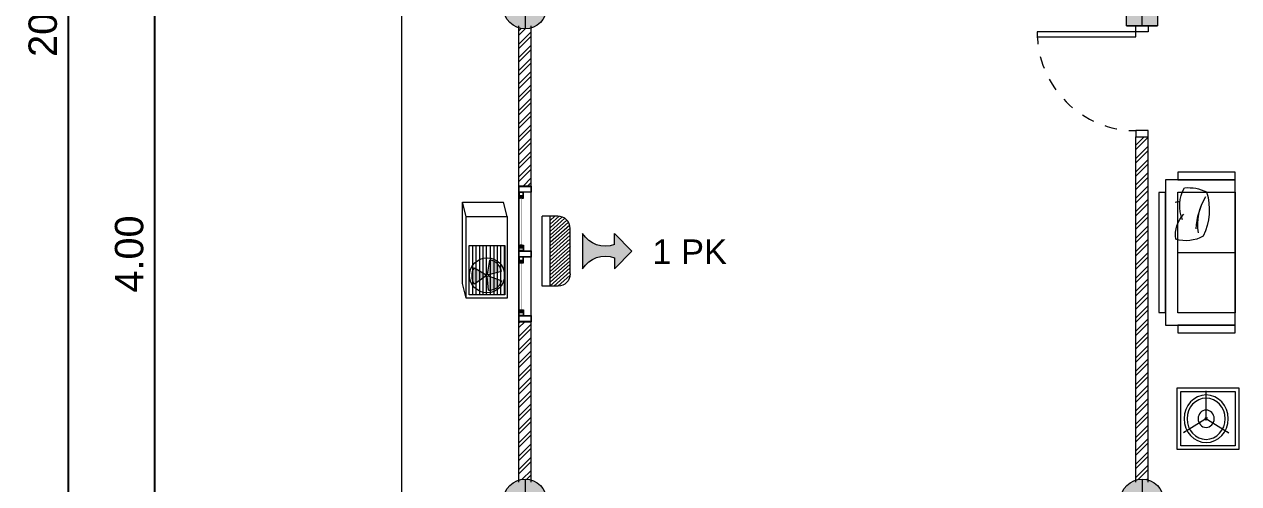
# Model space of a CAD drawing. Header units: millimetres. Extents: x -667 to -468, y -723 to -475.
# Drawn here: x -511.39 to -501.55, y -705.25 to -701.52 of the extents above; entities that cross this region are included whole.
import ezdxf

# ---------------------------------------------------------------- set-up
doc = ezdxf.new("R2010")
doc.units = ezdxf.units.MM
doc.linetypes.add('HIDDEN', pattern=[0.375, 0.25, -0.125])
doc.layers.get('0').update_dxf_attribs({"lineweight": 9})
doc.layers.get('Defpoints').update_dxf_attribs({"lineweight": 0})
for name, color, linetype, lineweight in [('COLUMN', 11, 'Continuous', 9), ('dinding', 36, 'Continuous', 9), ('DOOR', 6, 'Continuous', 5), ('Furniture', 172, 'Continuous', 0), ('HIDDEN', 9, 'HIDDEN', 5), ('NOTASI', 250, 'Continuous', 5), ('pintu', 6, 'Continuous', 5)]:
    doc.layers.add(name, color=color, linetype=linetype, lineweight=lineweight)
doc.styles.get("Standard").update_dxf_attribs({"font": 'arial.ttf'})
doc.dimstyles.new('Copy of 1-100', dxfattribs={"dimtxt": 0.23, "dimasz": 0.125, "dimexe": 0.125, "dimexo": 0.1, "dimgap": 0.09, "dimtad": 1, "dimtoh": 1, "dimzin": 0, "dimdsep": 46, "dimtxsty": 'Standard', "dimblk": 'ARCHTICK', "dimcen": 0.09, "dimdle": 0.125, "dimclrt": 2, "dimadec": 0, "dimazin": 0, "dimtfac": 1, "dimtofl": 0, "dimtmove": 0, "dimatfit": 3, "dimldrblk": 'ARCHTICK', "dimfxl": 1, "dimtolj": 1, "dimtzin": 0, "dimarcsym": 0})
pattern_1 = [(45, (150.81226, -159.11501), (-0.053881537, 0.053881537), []), (45, (150.84818, -159.11501), (-0.053881537, 0.053881537), [])]

# ---------------------------------------------------------------- blocks, each defined once
blk = doc.blocks.new('FFFF')
at = {"layer": 'NOTASI', "ltscale": 0.01}
h = blk.add_hatch(color=256, dxfattribs=at)
h.paths.add_polyline_path([(-508.3704, -250.991), (-508.4954, -250.991), (-508.4954, -251.141), (-508.3704, -251.141)])
h.paths.add_polyline_path([(-508.3704, -251.141), (-508.4954, -251.141), (-508.4954, -251.291), (-508.3704, -251.291)])
h.paths.add_polyline_path([(-508.4954, -251.141), (-508.6204, -251.141), (-508.6204, -251.291), (-508.4954, -251.291)])
h.paths.add_polyline_path([(-508.4954, -250.991), (-508.6204, -250.991), (-508.6204, -251.141), (-508.4954, -251.141)])
at = {"ltscale": 0.01}
for p, q in [((-508.3704, -250.991), (-508.6204, -250.991)), ((-508.4954, -250.991), (-508.4954, -251.291)), ((-508.6204, -251.141), (-508.3704, -251.141))]:
    blk.add_line(p, q, dxfattribs=at)
blk.add_lwpolyline([(-508.6204, -250.991), (-508.3704, -250.991), (-508.3704, -251.291), (-508.6204, -251.291)], close=True, dxfattribs=at)
blk = doc.blocks.new('*U614')
for points in [[(81823.4, 24533.4), (81823.4, 25333.4), (81783.4, 25333.4), (81783.4, 24533.4)], [(80973.4, 24433.4), (81023.4, 24433.4), (81023.4, 24533.4), (80973.4, 24533.4)], [(81823.4, 24533.4), (81873.4, 24533.4), (81873.4, 24433.4), (81823.4, 24433.4)]]:
    blk.add_lwpolyline(points, close=True)
at = {"layer": 'HIDDEN'}
blk.add_arc((81823.4, 24533.4), 800, 90, 180, dxfattribs=at)
blk = doc.blocks.new('VRRW')
at = {"layer": 'Furniture'}
for p, q in [((460.9236, -123.5375), (460.9236, -123.0375)), ((460.9236, -123.0375), (461.4236, -123.0375)), ((460.9536, -123.5075), (460.9536, -123.0675)), ((460.9536, -123.0675), (461.3936, -123.0675)), ((461.3936, -123.0675), (461.3936, -123.5075)), ((461.4236, -123.0375), (461.4236, -123.5375)), ((461.1979, -123.2922), (461.0048, -123.172)), ((461.1979, -123.2922), (461.0048, -123.172)), ((461.0386, -123.1931), (461.0072, -123.1735)), ((461.0386, -123.1931), (461.0072, -123.1735)), ((461.1773, -123.2922), (461.3704, -123.172)), ((461.1773, -123.2922), (461.3704, -123.172)), ((461.3366, -123.1931), (461.368, -123.1735)), ((461.3366, -123.1931), (461.368, -123.1735)), ((461.1876, -123.2729), (461.1876, -123.5132)), ((461.1876, -123.2729), (461.1876, -123.5132)), ((461.3936, -123.5075), (460.9536, -123.5075)), ((461.1876, -123.4712), (461.1876, -123.5103)), ((461.1876, -123.4712), (461.1876, -123.5103)), ((461.4236, -123.5375), (460.9236, -123.5375))]:
    blk.add_line(p, q, dxfattribs=at)
at = {"layer": 'Furniture', "extrusion": (0, 0, -1)}
for major_axis in [(0, 0.1927), (0, 0.167), (0, 0.167), (0, 0.0707), (0, 0.0707)]:
    blk.add_ellipse((461.1876, -123.2858), major_axis=major_axis, ratio=0.927896, start_param=3.141593, end_param=9.424778, dxfattribs=at)
blk = doc.blocks.new('VVFRR')
at = {"layer": 'Furniture'}
for points in [[(460.9407, -124.0668), (460.9407, -125.2437), (461.5063, -125.2437), (461.5063, -124.0668), (460.9407, -124.0668)], [(461.0407, -124.0041), (461.0407, -124.0668), (461.5063, -124.0668), (461.5063, -124.0041)], [(460.9407, -125.1422), (460.9407, -124.1685), (460.8861, -124.1685), (460.8861, -125.1422)], [(461.0407, -125.1437), (461.0407, -124.1668), (461.5063, -124.1668), (461.5063, -125.1437)], [(461.0407, -125.2437), (461.0407, -125.3065), (461.5063, -125.3065), (461.5063, -125.2437)]]:
    blk.add_lwpolyline(points, close=True, dxfattribs=at)
at = {"layer": 'Furniture', "ltscale": 5000}
blk.add_lwpolyline([(461.0407, -124.6553), (461.5063, -124.6553)], dxfattribs=at)
at = {"layer": 'Furniture', "extrusion": (0, 0, -1)}
for centre, major_axis, start_param, end_param in [((461.3516, -124.277), (-0.004, 0.2956), 4.3283, 5.243524), ((461.3516, -124.277), (-0.0043, 0.2956), 4.329343, 5.244567), ((461.1241, -124.4732), (-0.0047, 0.3437), -0.071752, 0.465012), ((460.8068, -124.3079), (-0.007, 0.4888), 1.286125, 2.040349), ((460.5421, -120.7126), (-2.5237, 2.5237), 3.781983, 3.79269), ((461.8081, -124.5056), (-0.0089, 0.6207), -1.489892, -1.04612), ((461.6181, -124.4272), (-0.0057, 0.4158), 4.559337, 5.297147), ((461.252, -124.5092), (-0.0031, 0.2304), 4.562174, 5.517908), ((461.252, -124.5092), (-0.0032, 0.2304), 4.562506, 5.51824), ((461.1089, -124.2905), (-0.0034, 0.2696), 2.621113, 3.471576)]:
    blk.add_ellipse(centre, major_axis=major_axis, ratio=1, start_param=start_param, end_param=end_param, dxfattribs=at)
blk = doc.blocks.new('kolommm bulat')
at = {"layer": 'NOTASI'}
h = blk.add_hatch(color=256, dxfattribs=at)
h.paths.add_polyline_path([(-808.9141, -494.9305), (-808.9141, -495.1055), (-808.7391, -495.1055, 0.414214)])
h.paths.add_polyline_path([(-808.9141, -494.9305, 0.414214), (-809.0891, -495.1055), (-808.9141, -495.1055)])
h.paths.add_polyline_path([(-808.9141, -495.1055), (-809.0891, -495.1055, 0.414214), (-808.9141, -495.2805)])
h.paths.add_polyline_path([(-808.7391, -495.1055), (-808.9141, -495.1055), (-808.9141, -495.2805, 0.414214)])
for p, q in [((-808.9141, -494.9305), (-808.9141, -495.2805)), ((-809.0891, -495.1055), (-808.7391, -495.1055))]:
    blk.add_line(p, q)
blk.add_circle((-808.9141, -495.1055), 0.175)
blk = doc.blocks.new('_ArchTick')
at = {"color": 0, "linetype": 'ByBlock', "const_width": 0.15}
blk.add_lwpolyline([(-0.5, -0.5), (0.5, 0.5)], dxfattribs=at)
blk = doc.blocks.new('*D1188')
at = {"layer": 'Defpoints', "color": 0}
for p in [(-510.336, -701.3857), (-510.336, -701.3857), (-510.336, -705.3857)]:
    blk.add_point(p, dxfattribs=at)
at = {"layer": 'NOTASI', "color": 0, "lineweight": -2}
for p, q in [((-510.336, -705.5107), (-510.336, -701.2607)), ((-510.436, -701.3857), (-510.461, -701.3857)), ((-510.436, -705.3857), (-510.461, -705.3857))]:
    blk.add_line(p, q, dxfattribs=at)
at = {"layer": 'NOTASI', "color": 0, "lineweight": -2, "xscale": 0.125, "yscale": 0.125, "zscale": 0.125}
for p, rotation in [((-510.336, -701.3857), 90), ((-510.336, -705.3857), 270)]:
    blk.add_blockref('_ArchTick', p, dxfattribs=dict(at, rotation=rotation))
at = {"layer": 'NOTASI', "color": 2, "insert": (-510.5435, -703.3857), "char_height": 0.23, "attachment_point": 5, "rotation": 90}
blk.add_mtext('\\A1;4.00', dxfattribs=at)
blk = doc.blocks.new('*D1194')
at = {"layer": 'Defpoints', "color": 0}
for p in [(-511.036, -691.3857), (-511.036, -691.3857), (-510.836, -711.3857)]:
    blk.add_point(p, dxfattribs=at)
at = {"layer": 'NOTASI', "color": 0, "lineweight": -2}
for p, q in [((-511.036, -711.5107), (-511.036, -691.2607)), ((-511.136, -691.3857), (-511.161, -691.3857)), ((-510.936, -711.3857), (-511.161, -711.3857))]:
    blk.add_line(p, q, dxfattribs=at)
at = {"layer": 'NOTASI', "color": 0, "lineweight": -2, "xscale": 0.125, "yscale": 0.125, "zscale": 0.125}
for p, rotation in [((-511.036, -691.3857), 90), ((-511.036, -711.3857), 270)]:
    blk.add_blockref('_ArchTick', p, dxfattribs=dict(at, rotation=rotation))
at = {"layer": 'NOTASI', "color": 2, "insert": (-511.2435, -701.3857), "char_height": 0.23, "attachment_point": 5, "rotation": 90}
blk.add_mtext('\\A1;20.00', dxfattribs=at)
blk = doc.blocks.new('FCE')
h = blk.add_hatch()
h.set_pattern_fill('ANSI31', color=30, scale=0.02, angle=-180, style=0)
h.set_pattern_definition([(45, (-1849.7851361, -2568.5427676), (-0.0017677669529, 0.0017677669529), [])])
h.paths.add_polyline_path([(-655.011, -509.7223), (-655.009, -509.7223, -0.354282), (-655.007, -509.7193), (-655.027, -509.7193), (-655.027, -509.7273), (-655.011, -509.7273)])
h.paths.add_polyline_path([(-655.027, -509.7113), (-655.027, -509.7193), (-655.007, -509.7193, -0.354282), (-655.009, -509.7163), (-655.011, -509.7163), (-655.011, -509.7113)])
h = blk.add_hatch()
h.set_pattern_fill('ANSI31', color=30, scale=0.02, angle=-180, style=0)
h.set_pattern_definition([(135, (540.1511286, -2568.5427676), (0.0017677669529, 0.0017677669529), [])])
h.paths.add_polyline_path([(-654.623, -509.7223), (-654.625, -509.7223, 0.354282), (-654.627, -509.7193), (-654.607, -509.7193), (-654.607, -509.7273), (-654.623, -509.7273)])
h.paths.add_polyline_path([(-654.607, -509.7113), (-654.607, -509.7193), (-654.627, -509.7193, 0.354282), (-654.625, -509.7163), (-654.623, -509.7163), (-654.623, -509.7113)])
h = blk.add_hatch()
h.set_pattern_fill('ANSI31', color=30, scale=0.02, angle=-180, style=0)
h.set_pattern_definition([(45, (-1849.2601361, -2568.5427676), (-0.0017677669529, 0.0017677669529), [])])
h.paths.add_polyline_path([(-654.486, -509.7223), (-654.484, -509.7223, -0.354282), (-654.482, -509.7193), (-654.502, -509.7193), (-654.502, -509.7273), (-654.486, -509.7273)])
h.paths.add_polyline_path([(-654.502, -509.7113), (-654.502, -509.7193), (-654.482, -509.7193, -0.354282), (-654.484, -509.7163), (-654.486, -509.7163), (-654.486, -509.7113)])
h = blk.add_hatch()
h.set_pattern_fill('ANSI31', color=30, scale=0.02, angle=-180, style=0)
h.set_pattern_definition([(135, (540.6761286, -2568.5427676), (0.0017677669529, 0.0017677669529), [])])
h.paths.add_polyline_path([(-654.098, -509.7223), (-654.1, -509.7223, 0.354282), (-654.102, -509.7193), (-654.082, -509.7193), (-654.082, -509.7273), (-654.098, -509.7273)])
h.paths.add_polyline_path([(-654.082, -509.7113), (-654.082, -509.7193), (-654.102, -509.7193, 0.354282), (-654.1, -509.7163), (-654.098, -509.7163), (-654.098, -509.7113)])
for points in [[(-655.0545, -509.6381), (-655.1045, -509.6381), (-655.1045, -509.7381), (-655.0545, -509.7381)], [(-655.1045, -509.6381), (-654.0045, -509.6381), (-654.0045, -509.7381), (-655.1045, -509.7381)], [(-655.0565, -509.6401), (-655.1025, -509.6401), (-655.1025, -509.7361), (-655.0565, -509.7361)], [(-654.5295, -509.6381), (-654.5795, -509.6381), (-654.5795, -509.7381), (-654.5295, -509.7381)], [(-654.5315, -509.6401), (-654.5775, -509.6401), (-654.5775, -509.7361), (-654.5315, -509.7361)], [(-654.0045, -509.6381), (-654.0545, -509.6381), (-654.0545, -509.7381), (-654.0045, -509.7381)], [(-654.0065, -509.6401), (-654.0525, -509.6401), (-654.0525, -509.7361), (-654.0065, -509.7361)], [(-655.029, -509.7093), (-655.009, -509.7093), (-655.009, -509.7026), (-655.0525, -509.7026), (-655.0525, -509.7361), (-655.009, -509.7361), (-655.009, -509.7293), (-655.029, -509.7293)], [(-654.605, -509.7093), (-654.625, -509.7093), (-654.625, -509.7026), (-654.5815, -509.7026), (-654.5815, -509.7361), (-654.625, -509.7361), (-654.625, -509.7293), (-654.605, -509.7293)], [(-654.504, -509.7093), (-654.484, -509.7093), (-654.484, -509.7026), (-654.5275, -509.7026), (-654.5275, -509.7361), (-654.484, -509.7361), (-654.484, -509.7293), (-654.504, -509.7293)], [(-654.08, -509.7093), (-654.1, -509.7093), (-654.1, -509.7026), (-654.0565, -509.7026), (-654.0565, -509.7361), (-654.1, -509.7361), (-654.1, -509.7293), (-654.08, -509.7293)]]:
    blk.add_lwpolyline(points, close=True)
for points in [[(-655.009, -509.7133), (-655.009, -509.7113), (-655.009, -509.7163), (-655.009, -509.7113), (-655.007, -509.7113), (-655.007, -509.7006), (-655.0545, -509.7006), (-655.0545, -509.7381), (-655.007, -509.7381), (-655.007, -509.7273), (-655.009, -509.7273), (-655.009, -509.7223), (-655.009, -509.7273)], [(-655.009, -509.7223), (-655.011, -509.7223), (-655.011, -509.7273), (-655.027, -509.7273), (-655.027, -509.7113), (-655.011, -509.7113), (-655.011, -509.7163), (-655.009, -509.7163)], [(-654.625, -509.7133), (-654.625, -509.7113), (-654.625, -509.7163), (-654.625, -509.7113), (-654.627, -509.7113), (-654.627, -509.7006), (-654.5795, -509.7006), (-654.5795, -509.7381), (-654.627, -509.7381), (-654.627, -509.7273), (-654.625, -509.7273), (-654.625, -509.7223), (-654.625, -509.7273)], [(-654.625, -509.7223), (-654.623, -509.7223), (-654.623, -509.7273), (-654.607, -509.7273), (-654.607, -509.7113), (-654.623, -509.7113), (-654.623, -509.7163), (-654.625, -509.7163)], [(-654.484, -509.7133), (-654.484, -509.7113), (-654.484, -509.7163), (-654.484, -509.7113), (-654.482, -509.7113), (-654.482, -509.7006), (-654.5295, -509.7006), (-654.5295, -509.7381), (-654.482, -509.7381), (-654.482, -509.7273), (-654.484, -509.7273), (-654.484, -509.7223), (-654.484, -509.7273)], [(-654.484, -509.7223), (-654.486, -509.7223), (-654.486, -509.7273), (-654.502, -509.7273), (-654.502, -509.7113), (-654.486, -509.7113), (-654.486, -509.7163), (-654.484, -509.7163)], [(-654.1, -509.7133), (-654.1, -509.7113), (-654.1, -509.7163), (-654.1, -509.7113), (-654.102, -509.7113), (-654.102, -509.7006), (-654.0545, -509.7006), (-654.0545, -509.7381), (-654.102, -509.7381), (-654.102, -509.7273), (-654.1, -509.7273), (-654.1, -509.7223), (-654.1, -509.7273)], [(-654.1, -509.7223), (-654.098, -509.7223), (-654.098, -509.7273), (-654.082, -509.7273), (-654.082, -509.7113), (-654.098, -509.7113), (-654.098, -509.7163), (-654.1, -509.7163)]]:
    blk.add_lwpolyline(points)
at = {"color": 20, "const_width": 0.002}
for points in [[(-654.623, -509.7193), (-655.011, -509.7193)], [(-654.098, -509.7193), (-654.486, -509.7193)]]:
    blk.add_lwpolyline(points, dxfattribs=at)
for centre, start, end in [((-655.0062, -509.7166), 174.67337, 252.70675), ((-655.0062, -509.7221), 107.29325, 185.32663), ((-654.6279, -509.7166), 287.29325, 5.32663), ((-654.6279, -509.7221), 354.67337, 72.70675), ((-654.4812, -509.7166), 174.67337, 252.70675), ((-654.4812, -509.7221), 107.29325, 185.32663), ((-654.1029, -509.7166), 287.29325, 5.32663), ((-654.1029, -509.7221), 354.67337, 72.70675)]:
    blk.add_arc(centre, 0.00286, start, end)
blk = doc.blocks.new('aircondensator')
at = {"linetype": 'ByBlock', "true_color": 0xff1a1a}
h = blk.add_hatch(color=1, dxfattribs=at)
h.set_gradient(color1=(190, 248, 247), one_color=1, tint=1, name='CYLINDER')
h.paths.add_polyline_path([(0, 0.4992), (-0.1437, 0.3597), (-0.0546, 0.3597, -0.365012), (-0.1437, 0.1009), (0.1437, 0.1009, -0.365012), (0.0546, 0.3597), (0.1437, 0.3597)])
at = {"linetype": 'ByBlock'}
for p, q in [((-0.1437, 0.3597), (0, 0.4992)), ((0.1437, 0.3597), (0, 0.4992)), ((-0.0546, 0.3597), (-0.1437, 0.3597)), ((0.0546, 0.3597), (0.1437, 0.3597)), ((-0.284, -0.1), (-0.284, -0.2264)), ((-0.284, -0.1632), (0.284, -0.1632)), ((-0.284, -0.2264), (0.284, -0.2264))]:
    blk.add_line(p, q, dxfattribs=at)
at = {"color": 7, "linetype": 'ByBlock', "true_color": 0xd7f8f9}
for p, q in [((-0.1341, -0.1632), (0.0109, 0)), ((-0.1047, -0.1632), (0.0413, 0.001)), ((-0.0163, -0.1632), (0.1287, 0)), ((0.0131, -0.1632), (0.1582, 0)), ((-0.284, -0.1331), (-0.1657, 0)), ((-0.284, -0.1663), (-0.1363, 0)), ((-0.284, -0.1), (-0.1958, -0.0007)), ((-0.2519, -0.1632), (-0.1068, 0)), ((-0.2224, -0.1632), (-0.0774, 0)), ((-0.193, -0.1632), (-0.0479, 0)), ((-0.1636, -0.1632), (-0.0185, 0)), ((-0.0752, -0.1632), (0.0698, -0.0001)), ((-0.0458, -0.1632), (0.0989, -0.0004)), ((0.0425, -0.1632), (0.187, -0.0007)), ((0.072, -0.1632), (0.2132, -0.0043)), ((0.1014, -0.1632), (0.2344, -0.0136)), ((0.1309, -0.1632), (0.2521, -0.0268)), ((0.1603, -0.1632), (0.2666, -0.0436)), ((0.1898, -0.1632), (0.2775, -0.0645)), ((0.2192, -0.1632), (0.2836, -0.0907)), ((0.2486, -0.1632), (0.284, -0.1234))]:
    blk.add_line(p, q, dxfattribs=at)
at = {"linetype": 'ByBlock'}
blk.add_lwpolyline([(0.1437, 0.1009), (-0.1437, 0.1009)], dxfattribs=at)
blk.add_lwpolyline([(-0.184, 0), (0.184, 0, -0.414214), (0.284, -0.1), (0.284, -0.2264)], format="xyb", dxfattribs=at)
for centre, radius, start, end in [((-0.2528, 0.2832), 0.2125, 300.90184, 21.11257), ((0.2528, 0.2832), 0.2125, 158.88743, 239.09816), ((-0.184, -0.1), 0.1, 90, 180)]:
    blk.add_arc(centre, radius, start, end, dxfattribs=at)
blk = doc.blocks.new('OUT DOR AC')
h = blk.add_hatch(color=256)
h.set_gradient(color1=(177, 221, 220), one_color=1, tint=1)
h.paths.add_polyline_path([(-0.267, -0.128, 0.324443), (-0.442, -0.128), (-0.355, -0.254, -0.290805), (-0.341, -0.254)])
h.paths.add_polyline_path([(-0.335, -0.267, -0.290805), (-0.344, -0.278), (-0.305, -0.419, 0.324443), (-0.184, -0.293)])
h.paths.add_polyline_path([(-0.507, -0.279, 0.324443), (-0.406, -0.422), (-0.353, -0.277, -0.267166), (-0.361, -0.266)])
for p, q in [((-0.592, -0.041), (-0.437, 0)), ((-0.437, 0), (0.437, 0)), ((0.282, -0.041), (0.437, 0)), ((0.437, 0), (0.437, -0.44)), ((-0.556, -0.11), (-0.028, -0.11)), ((-0.355, -0.254), (-0.442, -0.128)), ((-0.267, -0.128), (-0.341, -0.254)), ((-0.556, -0.148), (-0.028, -0.148)), ((-0.556, -0.185), (-0.028, -0.185)), ((-0.556, -0.222), (-0.028, -0.222)), ((-0.556, -0.259), (-0.028, -0.259)), ((-0.556, -0.302), (-0.028, -0.302)), ((-0.556, -0.339), (-0.028, -0.339)), ((-0.556, -0.376), (-0.028, -0.376)), ((-0.507, -0.279), (-0.361, -0.266)), ((-0.353, -0.277), (-0.406, -0.422)), ((-0.305, -0.419), (-0.344, -0.278)), ((-0.335, -0.267), (-0.184, -0.293)), ((-0.556, -0.413), (-0.028, -0.413)), ((-0.556, -0.451), (-0.028, -0.451)), ((0.282, -0.481), (0.437, -0.44))]:
    blk.add_line(p, q)
for points in [[(-0.592, -0.041), (0.282, -0.041), (0.282, -0.481), (-0.592, -0.481)], [(-0.556, -0.073), (-0.028, -0.073), (-0.028, -0.456), (-0.556, -0.456)]]:
    blk.add_lwpolyline(points, close=True)
for radius in [0.188, 0.0131]:
    blk.add_circle((-0.348, -0.265), radius)
for centre, start, end in [((-0.354, -0.248), 54.0494, 125.9506), ((-0.359, -0.281), 179.5183, 251.4195), ((-0.331, -0.272), 279.913, 351.8141)]:
    blk.add_arc(centre, 0.149, start, end)

msp = doc.modelspace()

# ---------------------------------------------------------------- hatches: boundary and pattern name
at = {"layer": 'NOTASI'}
h = msp.add_hatch(dxfattribs=at)
h.set_pattern_fill('ANSI32', color=256, scale=0.008, style=0)
h.set_pattern_definition(pattern_1)
h.paths.add_polyline_path([(-502.461, -701.3357), (-505.286, -701.3357), (-505.286, -701.4357), (-502.461, -701.4357)])
h.paths.add_polyline_path([(-506.286, -701.3357), (-507.1683, -701.3357, -0.072565), (-507.161, -701.3857, -0.072565), (-507.1683, -701.4357), (-506.286, -701.4357)])
h.paths.add_polyline_path([(-507.286, -701.5534, -0.145898), (-507.386, -701.5534), (-507.386, -702.8357), (-507.286, -702.8357)])
h = msp.add_hatch(dxfattribs=at)
h.set_pattern_fill('ANSI32', color=256, scale=0.008, style=0)
h.set_pattern_definition(pattern_1)
h.paths.add_polyline_path([(-502.286, -702.4357), (-502.386, -702.4357), (-502.386, -705.2179, -0.145898), (-502.286, -705.2179)])
h.paths.add_polyline_path([(-502.5037, -705.3357), (-503.036, -705.3357), (-503.036, -705.4357), (-502.5037, -705.4357, -0.072565), (-502.511, -705.3857, -0.072565)])
h.paths.add_polyline_path([(-504.136, -705.3357), (-505.536, -705.3357), (-505.536, -705.4357), (-504.136, -705.4357)])
h.paths.add_polyline_path([(-506.636, -705.3357), (-507.1683, -705.3357, -0.072565), (-507.161, -705.3857, -0.072565), (-507.1683, -705.4357), (-506.636, -705.4357)])
h.paths.add_polyline_path([(-507.286, -703.9357), (-507.386, -703.9357), (-507.386, -705.2179, -0.145898), (-507.286, -705.2179)])

# ---------------------------------------------------------------- linework, layer by layer
at = {"layer": 'dinding', "ltscale": 0.01}
msp.add_line((-508.336, -711.3857), (-508.336, -691.3857), dxfattribs=at)
at = {"layer": 'dinding'}
for p, q in [((-507.386, -705.2357), (-507.386, -701.5357)), ((-507.286, -705.2357), (-507.286, -701.5357)), ((-502.386, -705.2357), (-502.386, -702.4357)), ((-502.286, -705.2357), (-502.286, -702.4357))]:
    msp.add_line(p, q, dxfattribs=at)

# ---------------------------------------------------------------- block references
msp.add_blockref('VVFRR', (-963.0871, -578.718))
at = {"xscale": 0.7557451804975893, "yscale": 0.7557451804975893, "zscale": 0.7557451804975893, "rotation": 90.00000000000001}
msp.add_blockref('OUT DOR AC', (-507.8437, -703.2957), dxfattribs=at)
at = {"color": 1, "linetype": 'ByBlock', "true_color": 0xff1a1a, "xscale": -1, "rotation": 270}
msp.add_blockref('aircondensator', (-506.9703, -703.3626), dxfattribs=at)
at = {"rotation": 180}
msp.add_blockref('VRRW', (-40.6293, -828.0072), dxfattribs=at)
at = {"layer": 'COLUMN'}
for p in [(301.5781, -206.2802), (301.5781, -210.2802), (306.5781, -210.2802)]:
    msp.add_blockref('kolommm bulat', p, dxfattribs=at)
at = {"layer": 'COLUMN', "rotation": 180}
msp.add_blockref('FFFF', (-1010.8315, -952.5267), dxfattribs=at)
at = {"layer": 'DOOR', "xscale": 0.0009999999999763531, "yscale": 0.0009999999999763531, "zscale": 0.0009999999999763531, "rotation": 90.00000000001445}
msp.add_blockref('*U614', (-477.8526, -783.409), dxfattribs=at)
at = {"layer": 'pintu', "xscale": -1, "rotation": 270}
msp.add_blockref('FCE', (2.352, -48.8311), dxfattribs=at)

# ---------------------------------------------------------------- texts
at = {"color": 1, "linetype": 'ByBlock', "true_color": 0xff1a1a, "insert": (-506.6821, -703.2677), "char_height": 0.2, "attachment_point": 1}
msp.add_mtext_dynamic_manual_height_columns('\\pi0.37693;{\\C256;1 PK}', width=1.328621, gutter_width=12.5, heights=[0], dxfattribs=at)

# ---------------------------------------------------------------- dimensions: what is measured, and where the dimension line sits
at = {"layer": 'NOTASI'}
for base, p1, p2, picture, middle in [((-511.036, -691.3857), (-510.836, -711.3857), (-511.036, -691.3857), '*D1194', (-511.2435, -701.3857)), ((-510.336, -701.3857), (-510.336, -705.3857), (-510.336, -701.3857), '*D1188', (-510.5435, -703.3857))]:
    dim = msp.add_linear_dim(base=base, p1=p1, p2=p2, angle=90, dimstyle='Copy of 1-100', dxfattribs=at)
    dim.commit()
    dim.dimension.update_dxf_attribs({"geometry": picture, "text_midpoint": middle})

doc.saveas('drawing.dxf')
